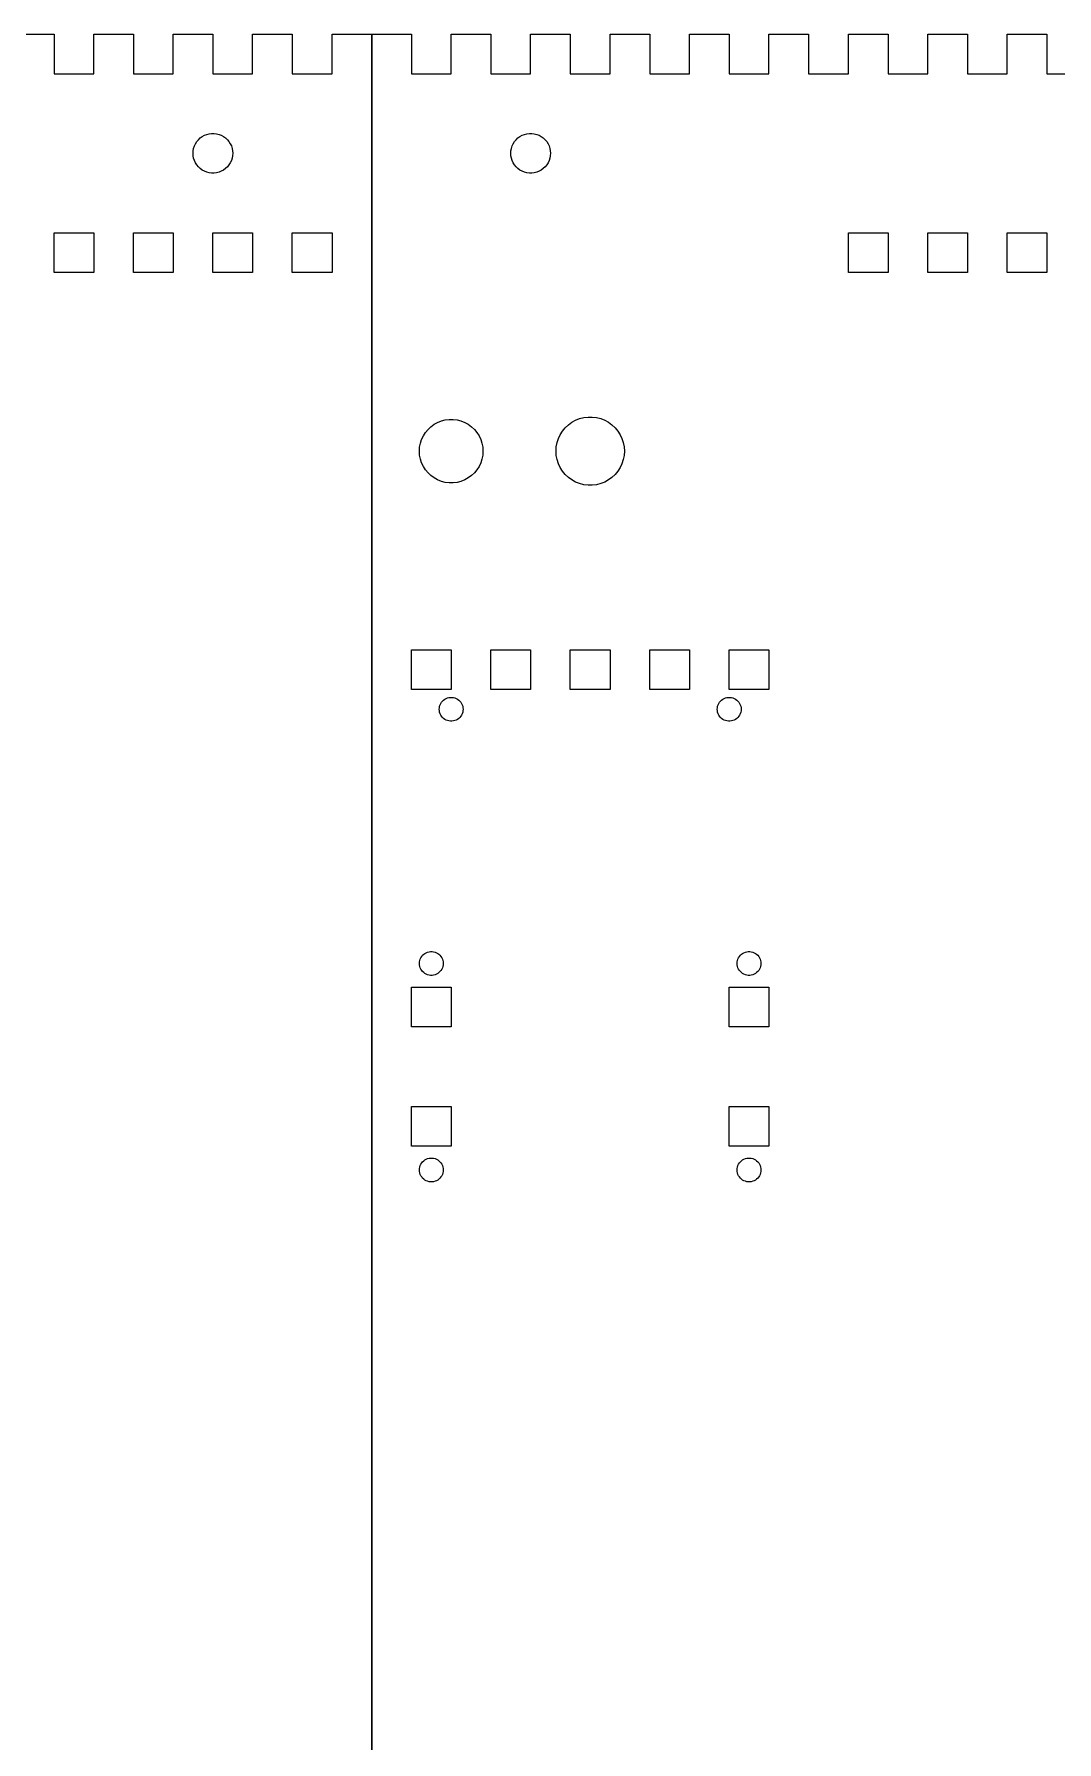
# Model space of a CAD drawing. Extents: x 0 to 495, y 0 to 430.
# Drawn here: x 122.6 to 251.4, y 215.1 to 430.1 of the extents above; entities that cross this region are included whole.
import ezdxf

# ---------------------------------------------------------------- set-up
doc = ezdxf.new("R2010")
doc.units = 0
doc.layers.add('Layer_1', color=7, linetype='CONTINUOUS')

msp = doc.modelspace()

# ---------------------------------------------------------------- linework, layer by layer
at = {"layer": 'Layer_1', "color": 7}
for p, q in [((120.141111, 430.141115), (125.141112, 430.141115)), ((125.141112, 430.141115), (125.141112, 425.141117)), ((130.141111, 425.141117), (130.141111, 430.141115)), ((130.141111, 430.141115), (135.141112, 430.141115)), ((135.141112, 430.141115), (135.141112, 425.141117)), ((140.141111, 425.141117), (140.141111, 430.141115)), ((140.141111, 430.141115), (145.141112, 430.141115)), ((145.141112, 430.141115), (145.141112, 425.141117)), ((150.14111, 425.141117), (150.14111, 430.141115)), ((150.14111, 430.141115), (155.141112, 430.141115)), ((155.141112, 430.141115), (155.141112, 425.141117)), ((160.14111, 425.141117), (160.14111, 430.141115)), ((160.14111, 430.141115), (165.141111, 430.141115)), ((165.141111, 430.141115), (165.141111, 425.141117)), ((165.141111, 5.141107), (165.141111, 430.141115)), ((165.141111, 430.141115), (170.141111, 430.141115)), ((170.141111, 430.141115), (170.141111, 425.141117)), ((175.141111, 425.141117), (175.141111, 430.141115)), ((175.141111, 430.141115), (180.141111, 430.141115)), ((180.141111, 430.141115), (180.141111, 425.141117)), ((185.141111, 425.141117), (185.141111, 430.141115)), ((185.141111, 430.141115), (190.141111, 430.141115)), ((190.141111, 430.141115), (190.141111, 425.141117)), ((195.141111, 425.141117), (195.141111, 430.141115)), ((195.141111, 430.141115), (200.141112, 430.141115)), ((200.141112, 430.141115), (200.141112, 425.141117)), ((205.14111, 425.141117), (205.14111, 430.141115)), ((205.14111, 430.141115), (210.141112, 430.141115)), ((210.141112, 430.141115), (210.141112, 425.141117)), ((215.14111, 425.141117), (215.14111, 430.141115)), ((215.14111, 430.141115), (220.141111, 430.141115)), ((220.141111, 430.141115), (220.141111, 425.141117)), ((225.14111, 425.141117), (225.14111, 430.141115)), ((225.14111, 430.141115), (230.141111, 430.141115)), ((230.141111, 430.141115), (230.141111, 425.141117)), ((235.141112, 425.141117), (235.141112, 430.141115)), ((235.141112, 430.141115), (240.141111, 430.141115)), ((240.141111, 430.141115), (240.141111, 425.141117)), ((245.141112, 425.141117), (245.141112, 430.141115)), ((245.141112, 430.141115), (250.141111, 430.141115)), ((250.141111, 430.141115), (250.141111, 425.141117)), ((125.141112, 425.141117), (130.141111, 425.141117)), ((135.141112, 425.141117), (140.141111, 425.141117)), ((145.141112, 425.141117), (150.14111, 425.141117)), ((155.141112, 425.141117), (160.14111, 425.141117)), ((165.141111, 425.141117), (165.141111, 405.141114)), ((170.141111, 425.141117), (175.141111, 425.141117)), ((180.141111, 425.141117), (185.141111, 425.141117)), ((190.141111, 425.141117), (195.141111, 425.141117)), ((200.141112, 425.141117), (205.14111, 425.141117)), ((210.141112, 425.141117), (215.14111, 425.141117)), ((220.141111, 425.141117), (225.14111, 425.141117)), ((230.141111, 425.141117), (235.141112, 425.141117)), ((240.141111, 425.141117), (245.141112, 425.141117)), ((250.141111, 425.141117), (255.141112, 425.141117)), ((143.547112, 417.067117), (143.801112, 417.252117)), ((143.801112, 417.252117), (144.077111, 417.403117)), ((144.077111, 417.403117), (144.368111, 417.519116)), ((144.368111, 417.519116), (144.673111, 417.597116)), ((144.673111, 417.597116), (144.984112, 417.636117)), ((144.984112, 417.636117), (145.298112, 417.636117)), ((145.298112, 417.636117), (145.609112, 417.597116)), ((145.609112, 417.597116), (145.91411, 417.519116)), ((145.91411, 417.519116), (146.205112, 417.403117)), ((146.205112, 417.403117), (146.481111, 417.252117)), ((146.481111, 417.252117), (146.735111, 417.067117)), ((183.547111, 417.067117), (183.801111, 417.252117)), ((183.801111, 417.252117), (184.077111, 417.403117)), ((184.077111, 417.403117), (184.368111, 417.519116)), ((184.368111, 417.519116), (184.673111, 417.597116)), ((184.673111, 417.597116), (184.984111, 417.636117)), ((184.984111, 417.636117), (185.298111, 417.636117)), ((185.298111, 417.636117), (185.609111, 417.597116)), ((185.609111, 417.597116), (185.914111, 417.519116)), ((185.914111, 417.519116), (186.205111, 417.403117)), ((186.205111, 417.403117), (186.481111, 417.252117)), ((186.481111, 417.252117), (186.735111, 417.067117)), ((142.661112, 414.828116), (142.641103, 415.141117)), ((142.641111, 415.141117), (142.661121, 415.454116)), ((142.661112, 415.454116), (142.720111, 415.763115)), ((142.720111, 415.763115), (142.817111, 416.061116)), ((142.817111, 416.061116), (142.950111, 416.345117)), ((142.950111, 416.345117), (143.118112, 416.610115)), ((143.118112, 416.610115), (143.319111, 416.852118)), ((143.319111, 416.852118), (143.547112, 417.067117)), ((146.735111, 417.067117), (146.96311, 416.852118)), ((146.96311, 416.852118), (147.164112, 416.610115)), ((147.164112, 416.610115), (147.33211, 416.345117)), ((147.33211, 416.345117), (147.46511, 416.061116)), ((147.46511, 416.061116), (147.56211, 415.763115)), ((147.56211, 415.763115), (147.621111, 415.454116)), ((147.641112, 415.141117), (147.621103, 414.828116)), ((147.621111, 415.454116), (147.641121, 415.141117)), ((182.661111, 414.828116), (182.64111, 415.141117)), ((182.641111, 415.141117), (182.661112, 415.454116)), ((182.661111, 415.454116), (182.720111, 415.763115)), ((182.720111, 415.763115), (182.817111, 416.061116)), ((182.817111, 416.061116), (182.950111, 416.345117)), ((182.950111, 416.345117), (183.118111, 416.610115)), ((183.118111, 416.610115), (183.319111, 416.852118)), ((183.319111, 416.852118), (183.547111, 417.067117)), ((186.735111, 417.067117), (186.963111, 416.852118)), ((186.963111, 416.852118), (187.164111, 416.610115)), ((187.164111, 416.610115), (187.332111, 416.345117)), ((187.332111, 416.345117), (187.465111, 416.061116)), ((187.465111, 416.061116), (187.562111, 415.763115)), ((187.562111, 415.763115), (187.621111, 415.454116)), ((187.641111, 415.141117), (187.62111, 414.828116)), ((187.621111, 415.454116), (187.641112, 415.141117)), ((142.720111, 414.519116), (142.661112, 414.828116)), ((142.817111, 414.221115), (142.720111, 414.519116)), ((142.950111, 413.937115), (142.817111, 414.221115)), ((143.118112, 413.672117), (142.950111, 413.937115)), ((143.319111, 413.430117), (143.118112, 413.672117)), ((143.547112, 413.215117), (143.319111, 413.430117)), ((143.801112, 413.030115), (143.547112, 413.215117)), ((144.077111, 412.879117), (143.801112, 413.030115)), ((144.368111, 412.763115), (144.077111, 412.879117)), ((146.205112, 412.879117), (145.91411, 412.763115)), ((146.481111, 413.030115), (146.205112, 412.879117)), ((146.735111, 413.215117), (146.481111, 413.030115)), ((146.96311, 413.430117), (146.735111, 413.215117)), ((147.164112, 413.672117), (146.96311, 413.430117)), ((147.33211, 413.937115), (147.164112, 413.672117)), ((147.46511, 414.221115), (147.33211, 413.937115)), ((147.56211, 414.519116), (147.46511, 414.221115)), ((147.621111, 414.828116), (147.56211, 414.519116)), ((182.720111, 414.519116), (182.661111, 414.828116)), ((182.817111, 414.221115), (182.720111, 414.519116)), ((182.950111, 413.937115), (182.817111, 414.221115)), ((183.118111, 413.672117), (182.950111, 413.937115)), ((183.319111, 413.430117), (183.118111, 413.672117)), ((183.547111, 413.215117), (183.319111, 413.430117)), ((183.801111, 413.030115), (183.547111, 413.215117)), ((184.077111, 412.879117), (183.801111, 413.030115)), ((184.368111, 412.763115), (184.077111, 412.879117)), ((186.205111, 412.879117), (185.914111, 412.763115)), ((186.481111, 413.030115), (186.205111, 412.879117)), ((186.735111, 413.215117), (186.481111, 413.030115)), ((186.963111, 413.430117), (186.735111, 413.215117)), ((187.164111, 413.672117), (186.963111, 413.430117)), ((187.332111, 413.937115), (187.164111, 413.672117)), ((187.465111, 414.221115), (187.332111, 413.937115)), ((187.562111, 414.519116), (187.465111, 414.221115)), ((187.621111, 414.828116), (187.562111, 414.519116)), ((144.673111, 412.685115), (144.368111, 412.763115)), ((144.984112, 412.646115), (144.673111, 412.685115)), ((145.298112, 412.646115), (144.984112, 412.646115)), ((145.609112, 412.685115), (145.298112, 412.646115)), ((145.91411, 412.763115), (145.609112, 412.685115)), ((184.673111, 412.685115), (184.368111, 412.763115)), ((184.984111, 412.646115), (184.673111, 412.685115)), ((185.298111, 412.646115), (184.984111, 412.646115)), ((185.609111, 412.685115), (185.298111, 412.646115)), ((185.914111, 412.763115), (185.609111, 412.685115)), ((125.141112, 400.141116), (125.141112, 405.141114)), ((125.141112, 405.141114), (130.141111, 405.141114)), ((130.141111, 405.141114), (130.141111, 400.141116)), ((135.141112, 400.141116), (135.141112, 405.141114)), ((135.141112, 405.141114), (140.141111, 405.141114)), ((140.141111, 405.141114), (140.141111, 400.141116)), ((145.141112, 400.141116), (145.141112, 405.141114)), ((145.141112, 405.141114), (150.14111, 405.141114)), ((150.14111, 405.141114), (150.14111, 400.141116)), ((155.141112, 400.141116), (155.141112, 405.141114)), ((155.141112, 405.141114), (160.14111, 405.141114)), ((160.14111, 405.141114), (160.14111, 400.141116)), ((165.141111, 405.141114), (165.141111, 400.141116)), ((225.14111, 400.141116), (225.14111, 405.141114)), ((225.14111, 405.141114), (230.141111, 405.141114)), ((230.141111, 405.141114), (230.141111, 400.141116)), ((235.141112, 400.141116), (235.141112, 405.141114)), ((235.141112, 405.141114), (240.141111, 405.141114)), ((240.141111, 405.141114), (240.141111, 400.141116)), ((245.141112, 400.141116), (245.141112, 405.141114)), ((245.141112, 405.141114), (250.141111, 405.141114)), ((250.141111, 405.141114), (250.141111, 400.141116)), ((130.141111, 400.141116), (125.141112, 400.141116)), ((140.141111, 400.141116), (135.141112, 400.141116)), ((150.14111, 400.141116), (145.141112, 400.141116)), ((160.14111, 400.141116), (155.141112, 400.141116)), ((165.141111, 400.141116), (165.141111, 30.141117)), ((230.141111, 400.141116), (225.14111, 400.141116)), ((240.141111, 400.141116), (235.141112, 400.141116)), ((250.141111, 400.141116), (245.141112, 400.141116)), ((172.225111, 380.379115), (172.591111, 380.723115)), ((172.591111, 380.723115), (172.998111, 381.018116)), ((172.998111, 381.018116), (173.438111, 381.260116)), ((173.438111, 381.260116), (173.905111, 381.445116)), ((173.905111, 381.445116), (174.391111, 381.570115)), ((174.391111, 381.570115), (174.890111, 381.633115)), ((174.890111, 381.633115), (175.392111, 381.633115)), ((175.392111, 381.633115), (175.891111, 381.570115)), ((175.891111, 381.570115), (176.377111, 381.445116)), ((176.377111, 381.445116), (176.844111, 381.260116)), ((176.844111, 381.260116), (177.284111, 381.018116)), ((177.284111, 381.018116), (177.691111, 380.723115)), ((177.691111, 380.723115), (178.057111, 380.379115)), ((189.162111, 380.168117), (189.506111, 380.585117)), ((189.506111, 380.585117), (189.900111, 380.954117)), ((189.900111, 380.954117), (190.337111, 381.272116)), ((190.337111, 381.272116), (190.810111, 381.532116)), ((190.810111, 381.532116), (191.312111, 381.731117)), ((191.312111, 381.731117), (191.835111, 381.865116)), ((191.835111, 381.865116), (192.371111, 381.933115)), ((192.371111, 381.933115), (192.911111, 381.933115)), ((192.911111, 381.933115), (193.447111, 381.865116)), ((193.447111, 381.865116), (193.970111, 381.731117)), ((193.970111, 381.731117), (194.472111, 381.532116)), ((194.472111, 381.532116), (194.94511, 381.272116)), ((194.94511, 381.272116), (195.382111, 380.954117)), ((195.382111, 380.954117), (195.776111, 380.585117)), ((195.776111, 380.585117), (196.120111, 380.168117)), ((171.173111, 378.142117), (171.267111, 378.636116)), ((171.267111, 378.636116), (171.422111, 379.113116)), ((171.422111, 379.113116), (171.636111, 379.568115)), ((171.636111, 379.568115), (171.905111, 379.992114)), ((171.905111, 379.992114), (172.225111, 380.379115)), ((178.057111, 380.379115), (178.377111, 379.992114)), ((178.377111, 379.992114), (178.646111, 379.568115)), ((178.646111, 379.568115), (178.860111, 379.113116)), ((178.860111, 379.113116), (179.015111, 378.636116)), ((179.015111, 378.636116), (179.109111, 378.142117)), ((188.375111, 378.180115), (188.476111, 378.710117)), ((188.476111, 378.710117), (188.643111, 379.224117)), ((188.643111, 379.224117), (188.873111, 379.713115)), ((188.873111, 379.713115), (189.162111, 380.168117)), ((196.120111, 380.168117), (196.409112, 379.713115)), ((196.409112, 379.713115), (196.639112, 379.224117)), ((196.639112, 379.224117), (196.806112, 378.710117)), ((196.806112, 378.710117), (196.90711, 378.180115)), ((171.141111, 377.641116), (171.173111, 378.142117)), ((171.173111, 377.140115), (171.141111, 377.641116)), ((171.267111, 376.646116), (171.173111, 377.140115)), ((171.422111, 376.169115), (171.267111, 376.646116)), ((179.015111, 376.646116), (178.860111, 376.169115)), ((179.109111, 377.140115), (179.015111, 376.646116)), ((179.109111, 378.142117), (179.141111, 377.641116)), ((179.141111, 377.641116), (179.109111, 377.140115)), ((188.341111, 377.641116), (188.375111, 378.180115)), ((188.375111, 377.102117), (188.341111, 377.641116)), ((188.476111, 376.572115), (188.375111, 377.102117)), ((188.643111, 376.058114), (188.476111, 376.572115)), ((196.806112, 376.572115), (196.639112, 376.058114)), ((196.90711, 377.102117), (196.806112, 376.572115)), ((196.90711, 378.180115), (196.941113, 377.641116)), ((196.941113, 377.641116), (196.90711, 377.102117)), ((171.636111, 375.714117), (171.422111, 376.169115)), ((171.905111, 375.290117), (171.636111, 375.714117)), ((172.225111, 374.903117), (171.905111, 375.290117)), ((172.591111, 374.559117), (172.225111, 374.903117)), ((172.998111, 374.264115), (172.591111, 374.559117)), ((173.438111, 374.022115), (172.998111, 374.264115)), ((177.284111, 374.264115), (176.844111, 374.022115)), ((177.691111, 374.559117), (177.284111, 374.264115)), ((178.057111, 374.903117), (177.691111, 374.559117)), ((178.377111, 375.290117), (178.057111, 374.903117)), ((178.646111, 375.714117), (178.377111, 375.290117)), ((178.860111, 376.169115), (178.646111, 375.714117)), ((188.873111, 375.569117), (188.643111, 376.058114)), ((189.162111, 375.114115), (188.873111, 375.569117)), ((189.506111, 374.697115), (189.162111, 375.114115)), ((189.900111, 374.328115), (189.506111, 374.697115)), ((190.337111, 374.010115), (189.900111, 374.328115)), ((195.382111, 374.328115), (194.94511, 374.010115)), ((195.776111, 374.697115), (195.382111, 374.328115)), ((196.120111, 375.114115), (195.776111, 374.697115)), ((196.409112, 375.569117), (196.120111, 375.114115)), ((196.639112, 376.058114), (196.409112, 375.569117)), ((173.905111, 373.837116), (173.438111, 374.022115)), ((174.391111, 373.712117), (173.905111, 373.837116)), ((174.890111, 373.649116), (174.391111, 373.712117)), ((175.392111, 373.649116), (174.890111, 373.649116)), ((175.891111, 373.712117), (175.392111, 373.649116)), ((176.377111, 373.837116), (175.891111, 373.712117)), ((176.844111, 374.022115), (176.377111, 373.837116)), ((190.810111, 373.750115), (190.337111, 374.010115)), ((191.312111, 373.551115), (190.810111, 373.750115)), ((191.835111, 373.417116), (191.312111, 373.551115)), ((192.371111, 373.349117), (191.835111, 373.417116)), ((192.911111, 373.349117), (192.371111, 373.349117)), ((193.447111, 373.417116), (192.911111, 373.349117)), ((193.970111, 373.551115), (193.447111, 373.417116)), ((194.472111, 373.750115), (193.970111, 373.551115)), ((194.94511, 374.010115), (194.472111, 373.750115)), ((170.141111, 347.641117), (170.141111, 352.641115)), ((170.141111, 352.641115), (175.141111, 352.641115)), ((175.141111, 352.641115), (175.141111, 347.641117)), ((180.141111, 347.641117), (180.141111, 352.641115)), ((180.141111, 352.641115), (185.141111, 352.641115)), ((185.141111, 352.641115), (185.141111, 347.641117)), ((190.141111, 347.641117), (190.141111, 352.641115)), ((190.141111, 352.641115), (195.141111, 352.641115)), ((195.141111, 352.641115), (195.141111, 347.641117)), ((200.141112, 347.641117), (200.141112, 352.641115)), ((200.141112, 352.641115), (205.14111, 352.641115)), ((205.14111, 352.641115), (205.14111, 347.641117)), ((210.141112, 347.641117), (210.141112, 352.641115)), ((210.141112, 352.641115), (215.14111, 352.641115)), ((215.14111, 352.641115), (215.14111, 347.641117)), ((175.141111, 347.641117), (170.141111, 347.641117)), ((173.927111, 346.023117), (174.048111, 346.168117)), ((174.048111, 346.168117), (174.185111, 346.297115)), ((174.185111, 346.297115), (174.337111, 346.407117)), ((174.337111, 346.407117), (174.502111, 346.498117)), ((174.502111, 346.498117), (174.677111, 346.568116)), ((174.677111, 346.568116), (174.860111, 346.614116)), ((174.860111, 346.614116), (175.047111, 346.638116)), ((175.047111, 346.638116), (175.235111, 346.638116)), ((175.235111, 346.638116), (175.422111, 346.614127)), ((175.422111, 346.614116), (175.605111, 346.568116)), ((175.605111, 346.568116), (175.780111, 346.498117)), ((175.780111, 346.498117), (175.945111, 346.407117)), ((175.945111, 346.407117), (176.097111, 346.297115)), ((176.097111, 346.297115), (176.234111, 346.168117)), ((176.234111, 346.168117), (176.355111, 346.023117)), ((185.141111, 347.641117), (180.141111, 347.641117)), ((195.141111, 347.641117), (190.141111, 347.641117)), ((205.14111, 347.641117), (200.141112, 347.641117)), ((208.92711, 346.023117), (209.04811, 346.168117)), ((209.04811, 346.168117), (209.185112, 346.297115)), ((209.185112, 346.297115), (209.337111, 346.407117)), ((209.337111, 346.407117), (209.502113, 346.498117)), ((209.502113, 346.498117), (209.67711, 346.568116)), ((209.67711, 346.568116), (209.860111, 346.614116)), ((209.860111, 346.614116), (210.047112, 346.638104)), ((210.047112, 346.638116), (210.235111, 346.638116)), ((215.14111, 347.641117), (210.141112, 347.641117)), ((210.235111, 346.638116), (210.422112, 346.614127)), ((210.422112, 346.614116), (210.60511, 346.568116)), ((210.60511, 346.568116), (210.780111, 346.498117)), ((210.780111, 346.498117), (210.945112, 346.407117)), ((210.945112, 346.407117), (211.097111, 346.297115)), ((211.097111, 346.297115), (211.23411, 346.168117)), ((211.23411, 346.168117), (211.35511, 346.023117)), ((173.641111, 345.141116), (173.653111, 345.329115)), ((173.653111, 344.953116), (173.641111, 345.141116)), ((173.653111, 345.329115), (173.688111, 345.514115)), ((173.688111, 344.768117), (173.653111, 344.953116)), ((173.688111, 345.514115), (173.746111, 345.693117)), ((173.746111, 344.589115), (173.688111, 344.768117)), ((173.746111, 345.693117), (173.827111, 345.864116)), ((173.827111, 344.418116), (173.746111, 344.589115)), ((173.827111, 345.864116), (173.927111, 346.023117)), ((173.927111, 344.259115), (173.827111, 344.418116)), ((174.048111, 344.114115), (173.927111, 344.259115)), ((174.185111, 343.985117), (174.048111, 344.114115)), ((176.234111, 344.114115), (176.097111, 343.985117)), ((176.355111, 344.259115), (176.234111, 344.114115)), ((176.355111, 346.023117), (176.455111, 345.864116)), ((176.455111, 344.418116), (176.355111, 344.259115)), ((176.455111, 345.864116), (176.536111, 345.693117)), ((176.536111, 344.589115), (176.455111, 344.418116)), ((176.536111, 345.693117), (176.594111, 345.514115)), ((176.594111, 344.768117), (176.536111, 344.589115)), ((176.594111, 345.514115), (176.629111, 345.329115)), ((176.629111, 344.953116), (176.594111, 344.768117)), ((176.629111, 345.329115), (176.641111, 345.141116)), ((176.641111, 345.141116), (176.629111, 344.953116)), ((208.641112, 345.141116), (208.653106, 345.329115)), ((208.653112, 344.953116), (208.641117, 345.141116)), ((208.653112, 345.329115), (208.68811, 345.514115)), ((208.68811, 344.768117), (208.653112, 344.953116)), ((208.68811, 345.514115), (208.746113, 345.693117)), ((208.746113, 344.589115), (208.68811, 344.768117)), ((208.746113, 345.693117), (208.82711, 345.864116)), ((208.82711, 344.418116), (208.746113, 344.589115)), ((208.82711, 345.864116), (208.92711, 346.023117)), ((208.92711, 344.259115), (208.82711, 344.418116)), ((209.04811, 344.114115), (208.92711, 344.259115)), ((209.185112, 343.985117), (209.04811, 344.114115)), ((211.23411, 344.114115), (211.097111, 343.985117)), ((211.35511, 344.259115), (211.23411, 344.114115)), ((211.35511, 346.023117), (211.45511, 345.864116)), ((211.45511, 344.418116), (211.35511, 344.259115)), ((211.45511, 345.864116), (211.536111, 345.693117)), ((211.536111, 344.589115), (211.45511, 344.418116)), ((211.536111, 345.693117), (211.59411, 345.514115)), ((211.59411, 344.768117), (211.536111, 344.589115)), ((211.59411, 345.514115), (211.629111, 345.329115)), ((211.629111, 344.953116), (211.59411, 344.768117)), ((211.629111, 345.329115), (211.641106, 345.141116)), ((211.641111, 345.141116), (211.629117, 344.953116)), ((174.337111, 343.875115), (174.185111, 343.985117)), ((174.502111, 343.784115), (174.337111, 343.875115)), ((174.677111, 343.714116), (174.502111, 343.784115)), ((174.860111, 343.668116), (174.677111, 343.714116)), ((175.047111, 343.644116), (174.860111, 343.668105)), ((175.235111, 343.644116), (175.047111, 343.644116)), ((175.422111, 343.668116), (175.235111, 343.644127)), ((175.605111, 343.714116), (175.422111, 343.668116)), ((175.780111, 343.784115), (175.605111, 343.714116)), ((175.945111, 343.875115), (175.780111, 343.784115)), ((176.097111, 343.985117), (175.945111, 343.875115)), ((209.337111, 343.875115), (209.185112, 343.985117)), ((209.502113, 343.784115), (209.337111, 343.875115)), ((209.67711, 343.714116), (209.502113, 343.784115)), ((209.860111, 343.668116), (209.67711, 343.714116)), ((210.047112, 343.644116), (209.860111, 343.668105)), ((210.235111, 343.644116), (210.047112, 343.644116)), ((210.422112, 343.668116), (210.235111, 343.644127)), ((210.60511, 343.714116), (210.422112, 343.668116)), ((210.780111, 343.784115), (210.60511, 343.714116)), ((210.945112, 343.875115), (210.780111, 343.784115)), ((211.097111, 343.985117), (210.945112, 343.875115)), ((171.327111, 313.864116), (171.427111, 314.023116)), ((171.427111, 314.023116), (171.548111, 314.168116)), ((171.548111, 314.168116), (171.685111, 314.297116)), ((171.685111, 314.297116), (171.837111, 314.407116)), ((171.837111, 314.407116), (172.002111, 314.498116)), ((172.002111, 314.498116), (172.177111, 314.568116)), ((172.177111, 314.568116), (172.360111, 314.614116)), ((172.360111, 314.614116), (172.547111, 314.638116)), ((172.547111, 314.638116), (172.735111, 314.638116)), ((172.735111, 314.638116), (172.922111, 314.614116)), ((172.922111, 314.614116), (173.105111, 314.568116)), ((173.105111, 314.568116), (173.280111, 314.498116)), ((173.280111, 314.498116), (173.445111, 314.407116)), ((173.445111, 314.407116), (173.597111, 314.297116)), ((173.597111, 314.297116), (173.734111, 314.168116)), ((173.734111, 314.168116), (173.855111, 314.023116)), ((173.855111, 314.023116), (173.955111, 313.864116)), ((211.327111, 313.864116), (211.427111, 314.023116)), ((211.427111, 314.023116), (211.548111, 314.168116)), ((211.548111, 314.168116), (211.68511, 314.297116)), ((211.68511, 314.297116), (211.837112, 314.407116)), ((211.837112, 314.407116), (212.00211, 314.498116)), ((212.00211, 314.498116), (212.177111, 314.568116)), ((212.177111, 314.568116), (212.360112, 314.614116)), ((212.360112, 314.614116), (212.547113, 314.638116)), ((212.547113, 314.638116), (212.735112, 314.638116)), ((212.735112, 314.638116), (212.922112, 314.614116)), ((212.922112, 314.614116), (213.105111, 314.568116)), ((213.105111, 314.568116), (213.280111, 314.498116)), ((213.280111, 314.498116), (213.445113, 314.407116)), ((213.445113, 314.407116), (213.597112, 314.297116)), ((213.597112, 314.297116), (213.734111, 314.168116)), ((213.734111, 314.168116), (213.855111, 314.023116)), ((213.855111, 314.023116), (213.955111, 313.864116)), ((171.141111, 313.141116), (171.153112, 313.329116)), ((171.153111, 312.953116), (171.141111, 313.141116)), ((171.153111, 313.329116), (171.188111, 313.514116)), ((171.188111, 312.768116), (171.153111, 312.953116)), ((171.188111, 313.514116), (171.246111, 313.693116)), ((171.246111, 312.589116), (171.188111, 312.768116)), ((171.246111, 313.693116), (171.327111, 313.864116)), ((171.327111, 312.418116), (171.246111, 312.589116)), ((171.427111, 312.259116), (171.327111, 312.418116)), ((171.548111, 312.114116), (171.427111, 312.259116)), ((171.685111, 311.985116), (171.548111, 312.114116)), ((171.837111, 311.875116), (171.685111, 311.985116)), ((172.002111, 311.784116), (171.837111, 311.875116)), ((172.177111, 311.714116), (172.002111, 311.784116)), ((173.280111, 311.784116), (173.105111, 311.714116)), ((173.445111, 311.875116), (173.280111, 311.784116)), ((173.597111, 311.985116), (173.445111, 311.875116)), ((173.734111, 312.114116), (173.597111, 311.985116)), ((173.855111, 312.259116), (173.734111, 312.114116)), ((173.955111, 312.418116), (173.855111, 312.259116)), ((173.955111, 313.864116), (174.036111, 313.693116)), ((174.036111, 312.589116), (173.955111, 312.418116)), ((174.036111, 313.693116), (174.094111, 313.514116)), ((174.094111, 312.768116), (174.036111, 312.589116)), ((174.094111, 313.514116), (174.129111, 313.329116)), ((174.129111, 312.953116), (174.094111, 312.768116)), ((174.129111, 313.329116), (174.141111, 313.141116)), ((174.141111, 313.141116), (174.129111, 312.953116)), ((211.141112, 313.141116), (211.153107, 313.329116)), ((211.153113, 312.953116), (211.141118, 313.141116)), ((211.153113, 313.329116), (211.188111, 313.514116)), ((211.188111, 312.768116), (211.153113, 312.953116)), ((211.188111, 313.514116), (211.24611, 313.693116)), ((211.24611, 312.589116), (211.188111, 312.768116)), ((211.24611, 313.693116), (211.327111, 313.864116)), ((211.327111, 312.418116), (211.24611, 312.589116)), ((211.427111, 312.259116), (211.327111, 312.418116)), ((211.548111, 312.114116), (211.427111, 312.259116)), ((211.68511, 311.985116), (211.548111, 312.114116)), ((211.837112, 311.875116), (211.68511, 311.985116)), ((212.00211, 311.784116), (211.837112, 311.875116)), ((212.177111, 311.714116), (212.00211, 311.784116)), ((213.280111, 311.784116), (213.105111, 311.714116)), ((213.445113, 311.875116), (213.280111, 311.784116)), ((213.597112, 311.985116), (213.445113, 311.875116)), ((213.734111, 312.114116), (213.597112, 311.985116)), ((213.855111, 312.259116), (213.734111, 312.114116)), ((213.955111, 312.418116), (213.855111, 312.259116)), ((213.955111, 313.864116), (214.036111, 313.693116)), ((214.036111, 312.589116), (213.955111, 312.418116)), ((214.036111, 313.693116), (214.094111, 313.514116)), ((214.094111, 312.768116), (214.036111, 312.589116)), ((214.094111, 313.514116), (214.129112, 313.329116)), ((214.129112, 312.953116), (214.094111, 312.768116)), ((214.129112, 313.329116), (214.141106, 313.141116)), ((214.141112, 313.141116), (214.129118, 312.953116)), ((170.141111, 305.141116), (170.141111, 310.141116)), ((170.141111, 310.141116), (175.141111, 310.141116)), ((172.360111, 311.668116), (172.177111, 311.714116)), ((172.547111, 311.644116), (172.360111, 311.668116)), ((172.735111, 311.644116), (172.547111, 311.644116)), ((172.922111, 311.668116), (172.735111, 311.644116)), ((173.105111, 311.714116), (172.922111, 311.668116)), ((175.141111, 310.141116), (175.141111, 305.141116)), ((210.141112, 305.141116), (210.141112, 310.141116)), ((210.141112, 310.141116), (215.14111, 310.141116)), ((212.360112, 311.668116), (212.177111, 311.714116)), ((212.547113, 311.644116), (212.360112, 311.668116)), ((212.735112, 311.644116), (212.547113, 311.644116)), ((212.922112, 311.668116), (212.735112, 311.644116)), ((213.105111, 311.714116), (212.922112, 311.668116)), ((215.14111, 310.141116), (215.14111, 305.141116)), ((175.141111, 305.141116), (170.141111, 305.141116)), ((215.14111, 305.141116), (210.141112, 305.141116)), ((170.141111, 290.141116), (170.141111, 295.141116)), ((170.141111, 295.141116), (175.141111, 295.141116)), ((175.141111, 295.141116), (175.141111, 290.141116)), ((210.141112, 290.141116), (210.141112, 295.141116)), ((210.141112, 295.141116), (215.14111, 295.141116)), ((215.14111, 295.141116), (215.14111, 290.141116)), ((175.141111, 290.141116), (170.141111, 290.141116)), ((171.427111, 288.023116), (171.548111, 288.168116)), ((171.548111, 288.168116), (171.685111, 288.297116)), ((171.685111, 288.297116), (171.837111, 288.407116)), ((171.837111, 288.407116), (172.002111, 288.498116)), ((172.002111, 288.498116), (172.177111, 288.568116)), ((172.177111, 288.568116), (172.360111, 288.614116)), ((172.360111, 288.614116), (172.547111, 288.638116)), ((172.547111, 288.638116), (172.735111, 288.638116)), ((172.735111, 288.638116), (172.922111, 288.614116)), ((172.922111, 288.614116), (173.105111, 288.568116)), ((173.105111, 288.568116), (173.280111, 288.498116)), ((173.280111, 288.498116), (173.445111, 288.407116)), ((173.445111, 288.407116), (173.597111, 288.297116)), ((173.597111, 288.297116), (173.734111, 288.168116)), ((173.734111, 288.168116), (173.855111, 288.023116)), ((215.14111, 290.141116), (210.141112, 290.141116)), ((211.427111, 288.023116), (211.548111, 288.168116)), ((211.548111, 288.168116), (211.68511, 288.297116)), ((211.68511, 288.297116), (211.837112, 288.407116)), ((211.837112, 288.407116), (212.00211, 288.498116)), ((212.00211, 288.498116), (212.177111, 288.568116)), ((212.177111, 288.568116), (212.360112, 288.614116)), ((212.360112, 288.614116), (212.547113, 288.638116)), ((212.547113, 288.638116), (212.735112, 288.638116)), ((212.735112, 288.638116), (212.922112, 288.614116)), ((212.922112, 288.614116), (213.105111, 288.568116)), ((213.105111, 288.568116), (213.280111, 288.498116)), ((213.280111, 288.498116), (213.445113, 288.407116)), ((213.445113, 288.407116), (213.597112, 288.297116)), ((213.597112, 288.297116), (213.734111, 288.168116)), ((213.734111, 288.168116), (213.855111, 288.023116)), ((171.141111, 287.141116), (171.153112, 287.329116)), ((171.153111, 286.953116), (171.141111, 287.141116)), ((171.153111, 287.329116), (171.188111, 287.514116)), ((171.188111, 286.768116), (171.153111, 286.953116)), ((171.188111, 287.514116), (171.246111, 287.693116)), ((171.246111, 286.589116), (171.188111, 286.768116)), ((171.246111, 287.693116), (171.327111, 287.864116)), ((171.327111, 286.418116), (171.246111, 286.589116)), ((171.327111, 287.864116), (171.427111, 288.023116)), ((171.427111, 286.259116), (171.327111, 286.418116)), ((171.548111, 286.114116), (171.427111, 286.259116)), ((171.685111, 285.985116), (171.548111, 286.114116)), ((171.837111, 285.875116), (171.685111, 285.985116)), ((173.597111, 285.985116), (173.445111, 285.875116)), ((173.734111, 286.114116), (173.597111, 285.985116)), ((173.855111, 286.259116), (173.734111, 286.114116)), ((173.855111, 288.023116), (173.955111, 287.864116)), ((173.955111, 286.418116), (173.855111, 286.259116)), ((173.955111, 287.864116), (174.036111, 287.693116)), ((174.036111, 286.589116), (173.955111, 286.418116)), ((174.036111, 287.693116), (174.094111, 287.514116)), ((174.094111, 286.768116), (174.036111, 286.589116)), ((174.094111, 287.514116), (174.129111, 287.329116)), ((174.129111, 286.953116), (174.094111, 286.768116)), ((174.129111, 287.329116), (174.141111, 287.141116)), ((174.141111, 287.141116), (174.129111, 286.953116)), ((211.141112, 287.141116), (211.153107, 287.329116)), ((211.153113, 286.953116), (211.141118, 287.141116)), ((211.153113, 287.329116), (211.188111, 287.514116)), ((211.188111, 286.768116), (211.153113, 286.953116)), ((211.188111, 287.514116), (211.24611, 287.693116)), ((211.24611, 286.589116), (211.188111, 286.768116)), ((211.24611, 287.693116), (211.327111, 287.864116)), ((211.327111, 286.418116), (211.24611, 286.589116)), ((211.327111, 287.864116), (211.427111, 288.023116)), ((211.427111, 286.259116), (211.327111, 286.418116)), ((211.548111, 286.114116), (211.427111, 286.259116)), ((211.68511, 285.985116), (211.548111, 286.114116)), ((211.837112, 285.875116), (211.68511, 285.985116)), ((213.597112, 285.985116), (213.445113, 285.875116)), ((213.734111, 286.114116), (213.597112, 285.985116)), ((213.855111, 286.259116), (213.734111, 286.114116)), ((213.855111, 288.023116), (213.955111, 287.864116)), ((213.955111, 286.418116), (213.855111, 286.259116)), ((213.955111, 287.864116), (214.036111, 287.693116)), ((214.036111, 286.589116), (213.955111, 286.418116)), ((214.036111, 287.693116), (214.094111, 287.514116)), ((214.094111, 286.768116), (214.036111, 286.589116)), ((214.094111, 287.514116), (214.129112, 287.329116)), ((214.129112, 286.953116), (214.094111, 286.768116)), ((214.129112, 287.329116), (214.141106, 287.141116)), ((214.141112, 287.141116), (214.129118, 286.953116)), ((172.002111, 285.784116), (171.837111, 285.875116)), ((172.177111, 285.714116), (172.002111, 285.784116)), ((172.360111, 285.668116), (172.177111, 285.714116)), ((172.547111, 285.644116), (172.360111, 285.668116)), ((172.735111, 285.644116), (172.547111, 285.644116)), ((172.922111, 285.668116), (172.735111, 285.644116)), ((173.105111, 285.714116), (172.922111, 285.668116)), ((173.280111, 285.784116), (173.105111, 285.714116)), ((173.445111, 285.875116), (173.280111, 285.784116)), ((212.00211, 285.784116), (211.837112, 285.875116)), ((212.177111, 285.714116), (212.00211, 285.784116)), ((212.360112, 285.668116), (212.177111, 285.714116)), ((212.547113, 285.644116), (212.360112, 285.668116)), ((212.735112, 285.644116), (212.547113, 285.644116)), ((212.922112, 285.668116), (212.735112, 285.644116)), ((213.105111, 285.714116), (212.922112, 285.668116)), ((213.280111, 285.784116), (213.105111, 285.714116)), ((213.445113, 285.875116), (213.280111, 285.784116))]:
    msp.add_line(p, q, dxfattribs=at)

doc.saveas('drawing.dxf')
